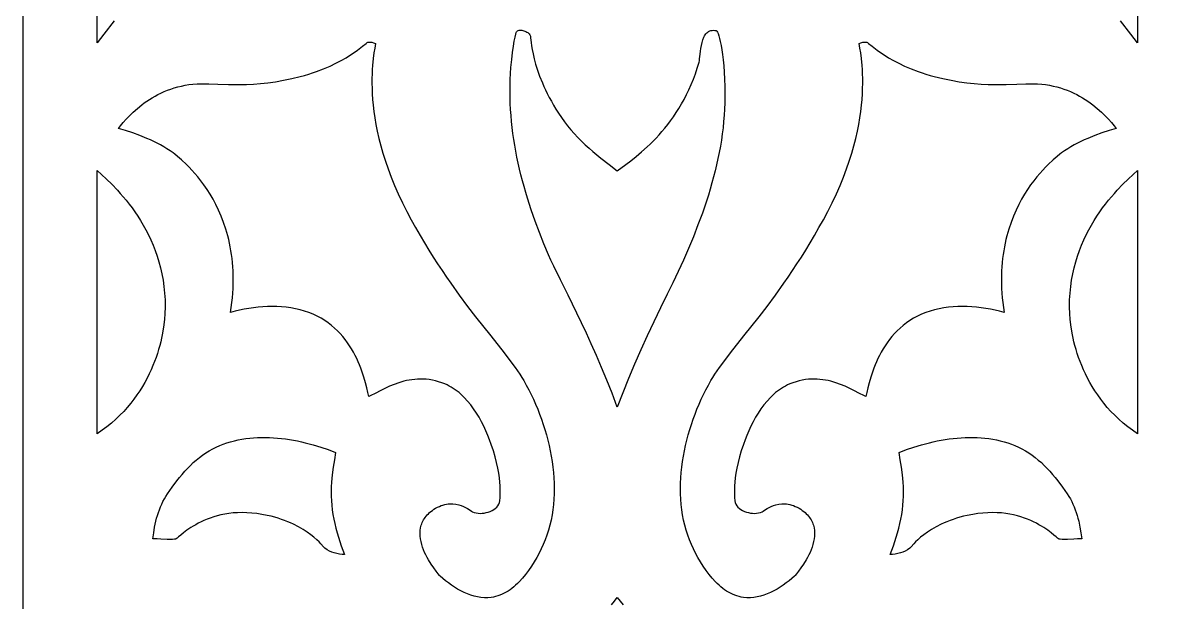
# Model space of a CAD drawing. Extents: x -375 to 375, y -1025 to 1025.
# Drawn here: x -270 to -193.5, y -329.8 to -290.8 of the extents above; entities that cross this region are included whole.
import ezdxf

# ---------------------------------------------------------------- set-up
doc = ezdxf.new("R2010")
doc.units = 0
doc.layers.add('LAYER_1', color=18, linetype='CONTINUOUS')
doc.layers.add('LAYER_2', color=174, linetype='CONTINUOUS')

msp = doc.modelspace()

# ---------------------------------------------------------------- linework, layer by layer
at = {"layer": 'LAYER_1'}
for points in [[(-263.856, -290.695), (-264.551, -291.587), (-265, -292.167), (-265, -274.909)], [(-195, -274.91), (-195, -292.166), (-195.448, -291.587), (-196.143, -290.695)], [(-230.383, -329.999), (-230.189, -329.752), (-230, -329.501), (-229.81, -329.752), (-229.616, -329.999)]]:
    msp.add_lwpolyline(points, dxfattribs=at)
for points in [[(-230.357, -315.766), (-230.713, -314.873), (-231.065, -314.021), (-231.412, -313.21), (-231.753, -312.44), (-232.085, -311.709), (-232.408, -311.017), (-232.72, -310.364), (-233.305, -309.169), (-233.826, -308.119), (-234.272, -307.209), (-234.463, -306.805), (-234.63, -306.434), (-234.944, -305.695), (-235.244, -304.945), (-235.529, -304.185), (-235.796, -303.416), (-236.046, -302.64), (-236.163, -302.249), (-236.275, -301.856), (-236.382, -301.462), (-236.483, -301.067), (-236.579, -300.67), (-236.668, -300.272), (-236.752, -299.873), (-236.829, -299.473), (-236.9, -299.073), (-236.965, -298.671), (-237.022, -298.27), (-237.073, -297.867), (-237.116, -297.465), (-237.152, -297.062), (-237.181, -296.659), (-237.201, -296.256), (-237.214, -295.853), (-237.219, -295.45), (-237.215, -295.048), (-237.204, -294.646), (-237.183, -294.245), (-237.154, -293.845), (-237.102, -293.297), (-237.046, -292.817), (-236.99, -292.407), (-236.935, -292.067), (-236.883, -291.798), (-236.836, -291.599), (-236.798, -291.47), (-236.782, -291.433), (-236.77, -291.414), (-236.723, -291.377), (-236.67, -291.351), (-236.612, -291.332), (-236.549, -291.323), (-236.484, -291.321), (-236.416, -291.326), (-236.348, -291.338), (-236.279, -291.357), (-236.212, -291.382), (-236.147, -291.412), (-236.085, -291.447), (-236.028, -291.487), (-235.976, -291.531), (-235.93, -291.578), (-235.892, -291.629), (-235.863, -291.683), (-235.85, -291.737), (-235.837, -291.835), (-235.8, -292.156), (-235.77, -292.375), (-235.727, -292.633), (-235.67, -292.926), (-235.594, -293.253), (-235.496, -293.613), (-235.374, -294.005), (-235.225, -294.425), (-235.044, -294.874), (-234.942, -295.108), (-234.83, -295.349), (-234.709, -295.595), (-234.579, -295.848), (-234.439, -296.107), (-234.288, -296.371), (-234.126, -296.64), (-233.953, -296.915), (-233.76, -297.203), (-233.557, -297.484), (-233.344, -297.758), (-233.123, -298.025), (-232.893, -298.286), (-232.656, -298.54), (-232.411, -298.788), (-232.161, -299.031), (-231.904, -299.267), (-231.643, -299.499), (-231.377, -299.725), (-231.107, -299.946), (-230.557, -300.374), (-230, -300.784), (-229.424, -300.367), (-229.093, -300.116), (-228.739, -299.834), (-228.367, -299.521), (-227.983, -299.174), (-227.787, -298.987), (-227.59, -298.791), (-227.393, -298.586), (-227.195, -298.372), (-226.997, -298.147), (-226.801, -297.913), (-226.606, -297.669), (-226.414, -297.415), (-226.224, -297.15), (-226.038, -296.874), (-225.856, -296.588), (-225.679, -296.29), (-225.507, -295.981), (-225.341, -295.661), (-225.182, -295.328), (-225.029, -294.984), (-224.885, -294.628), (-224.748, -294.259), (-224.621, -293.878), (-224.504, -293.483), (-224.483, -293.386), (-224.465, -293.258), (-224.429, -292.931), (-224.407, -292.745), (-224.38, -292.549), (-224.344, -292.351), (-224.3, -292.156), (-224.243, -291.968), (-224.172, -291.795), (-224.131, -291.715), (-224.086, -291.641), (-224.036, -291.573), (-223.982, -291.512), (-223.922, -291.458), (-223.857, -291.413), (-223.787, -291.377), (-223.711, -291.351), (-223.629, -291.335), (-223.54, -291.33), (-223.445, -291.337), (-223.343, -291.356), (-223.328, -291.365), (-223.31, -291.383), (-223.271, -291.449), (-223.226, -291.553), (-223.178, -291.696), (-223.127, -291.876), (-223.075, -292.093), (-223.023, -292.347), (-222.972, -292.638), (-222.924, -292.964), (-222.88, -293.325), (-222.842, -293.722), (-222.81, -294.153), (-222.786, -294.618), (-222.771, -295.117), (-222.767, -295.649), (-222.774, -296.213), (-222.79, -296.633), (-222.814, -297.053), (-222.848, -297.472), (-222.89, -297.89), (-222.942, -298.307), (-223.002, -298.723), (-223.069, -299.139), (-223.145, -299.553), (-223.229, -299.967), (-223.32, -300.379), (-223.417, -300.79), (-223.522, -301.2), (-223.633, -301.609), (-223.751, -302.017), (-223.874, -302.423), (-224.004, -302.828), (-224.139, -303.232), (-224.279, -303.634), (-224.574, -304.434), (-224.886, -305.227), (-225.214, -306.014), (-225.556, -306.793), (-225.909, -307.565), (-226.271, -308.329), (-226.64, -309.084), (-227.098, -310.018), (-227.548, -310.957), (-227.988, -311.901), (-228.417, -312.849), (-228.834, -313.803), (-229.238, -314.763), (-229.627, -315.729), (-230, -316.701)], [(-239.178, -329.511), (-239.408, -329.474), (-239.638, -329.42), (-239.865, -329.351), (-240.09, -329.267), (-240.313, -329.17), (-240.531, -329.061), (-240.746, -328.942), (-240.956, -328.813), (-241.16, -328.677), (-241.358, -328.533), (-241.55, -328.384), (-241.734, -328.231), (-241.911, -328.075), (-241.96, -328.023), (-242.058, -327.909), (-242.193, -327.74), (-242.354, -327.522), (-242.53, -327.262), (-242.71, -326.967), (-242.798, -326.808), (-242.883, -326.643), (-242.962, -326.472), (-243.036, -326.296), (-243.102, -326.117), (-243.159, -325.934), (-243.205, -325.749), (-243.24, -325.562), (-243.262, -325.375), (-243.269, -325.188), (-243.26, -325.002), (-243.233, -324.817), (-243.188, -324.636), (-243.158, -324.546), (-243.122, -324.457), (-243.082, -324.37), (-243.035, -324.283), (-242.983, -324.198), (-242.925, -324.114), (-242.861, -324.032), (-242.79, -323.951), (-242.713, -323.872), (-242.629, -323.795), (-242.539, -323.72), (-242.441, -323.646), (-242.337, -323.575), (-242.225, -323.506), (-242.098, -323.436), (-241.973, -323.376), (-241.85, -323.326), (-241.729, -323.285), (-241.611, -323.252), (-241.495, -323.228), (-241.382, -323.211), (-241.272, -323.202), (-241.164, -323.199), (-241.059, -323.201), (-240.86, -323.223), (-240.673, -323.263), (-240.501, -323.317), (-240.344, -323.381), (-240.203, -323.45), (-240.079, -323.521), (-239.973, -323.589), (-239.818, -323.701), (-239.745, -323.754), (-239.629, -323.794), (-239.504, -323.822), (-239.373, -323.839), (-239.237, -323.845), (-239.098, -323.84), (-238.959, -323.824), (-238.82, -323.798), (-238.684, -323.761), (-238.553, -323.715), (-238.429, -323.658), (-238.313, -323.591), (-238.208, -323.515), (-238.115, -323.429), (-238.037, -323.335), (-237.975, -323.231), (-237.95, -323.176), (-237.931, -323.118), (-237.91, -323.011), (-237.885, -322.786), (-237.876, -322.63), (-237.872, -322.447), (-237.874, -322.237), (-237.884, -322), (-237.904, -321.737), (-237.936, -321.448), (-237.982, -321.134), (-238.044, -320.796), (-238.122, -320.433), (-238.221, -320.047), (-238.34, -319.639), (-238.482, -319.208), (-238.593, -318.902), (-238.714, -318.595), (-238.845, -318.287), (-238.987, -317.981), (-239.14, -317.679), (-239.304, -317.382), (-239.478, -317.092), (-239.665, -316.812), (-239.863, -316.544), (-240.073, -316.288), (-240.295, -316.048), (-240.41, -315.934), (-240.529, -315.824), (-240.651, -315.72), (-240.776, -315.62), (-240.904, -315.525), (-241.036, -315.436), (-241.17, -315.353), (-241.308, -315.276), (-241.45, -315.204), (-241.594, -315.139), (-241.81, -315.055), (-242.024, -314.984), (-242.235, -314.926), (-242.444, -314.881), (-242.65, -314.846), (-242.852, -314.823), (-243.052, -314.81), (-243.249, -314.807), (-243.442, -314.813), (-243.633, -314.827), (-243.819, -314.849), (-244.002, -314.879), (-244.181, -314.914), (-244.357, -314.956), (-244.695, -315.054), (-245.017, -315.168), (-245.321, -315.292), (-245.606, -315.423), (-245.872, -315.553), (-246.34, -315.795), (-246.54, -315.896), (-246.717, -315.978), (-246.776, -315.71), (-246.848, -315.4), (-246.938, -315.052), (-247.048, -314.675), (-247.182, -314.274), (-247.258, -314.066), (-247.341, -313.856), (-247.432, -313.643), (-247.531, -313.428), (-247.637, -313.212), (-247.752, -312.997), (-247.876, -312.782), (-248.009, -312.569), (-248.151, -312.358), (-248.304, -312.151), (-248.467, -311.948), (-248.64, -311.75), (-248.825, -311.558), (-249.021, -311.372), (-249.229, -311.194), (-249.449, -311.025), (-249.682, -310.864), (-249.928, -310.714), (-250.187, -310.574), (-250.46, -310.446), (-250.747, -310.331), (-251.048, -310.229), (-251.348, -310.145), (-251.652, -310.075), (-251.959, -310.02), (-252.269, -309.978), (-252.582, -309.948), (-252.897, -309.931), (-253.212, -309.926), (-253.529, -309.932), (-253.846, -309.949), (-254.162, -309.976), (-254.478, -310.012), (-254.792, -310.057), (-255.104, -310.111), (-255.414, -310.173), (-255.72, -310.242), (-256.023, -310.318), (-255.973, -309.986), (-255.93, -309.66), (-255.896, -309.339), (-255.87, -309.024), (-255.851, -308.714), (-255.84, -308.41), (-255.837, -308.111), (-255.84, -307.817), (-255.85, -307.529), (-255.866, -307.247), (-255.889, -306.969), (-255.917, -306.697), (-255.952, -306.431), (-255.992, -306.169), (-256.038, -305.913), (-256.088, -305.663), (-256.144, -305.417), (-256.204, -305.177), (-256.268, -304.942), (-256.337, -304.713), (-256.485, -304.269), (-256.648, -303.846), (-256.822, -303.444), (-257.007, -303.063), (-257.199, -302.702), (-257.398, -302.361), (-257.601, -302.041), (-257.807, -301.741), (-258.013, -301.461), (-258.217, -301.2), (-258.419, -300.96), (-258.615, -300.739), (-258.804, -300.538), (-258.985, -300.356), (-259.311, -300.051), (-259.58, -299.822), (-259.775, -299.668), (-259.881, -299.589), (-260.087, -299.444), (-260.299, -299.305), (-260.514, -299.173), (-260.734, -299.048), (-260.957, -298.928), (-261.183, -298.815), (-261.413, -298.707), (-261.645, -298.605), (-262.117, -298.414), (-262.595, -298.242), (-263.078, -298.085), (-263.562, -297.941), (-263.415, -297.755), (-263.242, -297.548), (-263.043, -297.323), (-262.818, -297.086), (-262.567, -296.841), (-262.289, -296.592), (-261.984, -296.345), (-261.821, -296.223), (-261.651, -296.103), (-261.475, -295.986), (-261.292, -295.872), (-261.102, -295.761), (-260.905, -295.655), (-260.701, -295.554), (-260.49, -295.459), (-260.272, -295.369), (-260.047, -295.286), (-259.815, -295.211), (-259.576, -295.143), (-259.33, -295.083), (-259.076, -295.032), (-258.816, -294.991), (-258.548, -294.96), (-258.273, -294.939), (-257.991, -294.93), (-257.481, -294.939), (-256.872, -294.963), (-256.168, -294.986), (-255.781, -294.991), (-255.372, -294.989), (-254.94, -294.977), (-254.486, -294.954), (-254.011, -294.917), (-253.514, -294.863), (-252.997, -294.791), (-252.46, -294.699), (-251.903, -294.583), (-251.326, -294.443), (-251.04, -294.364), (-250.764, -294.283), (-250.5, -294.198), (-250.245, -294.11), (-249.767, -293.929), (-249.329, -293.742), (-248.93, -293.552), (-248.569, -293.362), (-248.244, -293.175), (-247.955, -292.994), (-247.701, -292.823), (-247.48, -292.664), (-247.133, -292.394), (-246.907, -292.211), (-246.836, -292.158), (-246.792, -292.137), (-246.726, -292.129), (-246.659, -292.126), (-246.525, -292.138), (-246.393, -292.168), (-246.265, -292.212), (-246.323, -292.544), (-246.373, -292.847), (-246.425, -293.237), (-246.471, -293.71), (-246.489, -293.978), (-246.503, -294.265), (-246.51, -294.571), (-246.511, -294.896), (-246.504, -295.24), (-246.489, -295.602), (-246.463, -295.981), (-246.426, -296.378), (-246.377, -296.792), (-246.315, -297.223), (-246.238, -297.669), (-246.147, -298.132), (-246.038, -298.61), (-245.913, -299.102), (-245.769, -299.61), (-245.605, -300.131), (-245.421, -300.666), (-245.215, -301.215), (-244.986, -301.776), (-244.734, -302.35), (-244.457, -302.936), (-244.153, -303.534), (-243.861, -304.082), (-243.567, -304.615), (-243.271, -305.133), (-242.975, -305.635), (-242.679, -306.123), (-242.382, -306.597), (-242.087, -307.057), (-241.792, -307.504), (-241.499, -307.937), (-241.208, -308.357), (-240.635, -309.159), (-240.075, -309.913), (-239.534, -310.621), (-238.519, -311.908), (-237.62, -313.038), (-237.224, -313.551), (-236.869, -314.032), (-236.707, -314.262), (-236.557, -314.484), (-236.42, -314.7), (-236.294, -314.909), (-236.124, -315.212), (-235.959, -315.523), (-235.799, -315.84), (-235.646, -316.163), (-235.499, -316.492), (-235.359, -316.826), (-235.225, -317.165), (-235.099, -317.508), (-234.98, -317.856), (-234.869, -318.207), (-234.766, -318.561), (-234.672, -318.918), (-234.586, -319.277), (-234.509, -319.638), (-234.441, -320), (-234.383, -320.364), (-234.335, -320.727), (-234.297, -321.091), (-234.269, -321.455), (-234.252, -321.818), (-234.246, -322.179), (-234.251, -322.539), (-234.268, -322.897), (-234.297, -323.252), (-234.338, -323.605), (-234.391, -323.954), (-234.457, -324.299), (-234.536, -324.64), (-234.629, -324.976), (-234.735, -325.307), (-234.855, -325.632), (-234.989, -325.952), (-235.123, -326.241), (-235.269, -326.534), (-235.426, -326.828), (-235.594, -327.12), (-235.774, -327.408), (-235.965, -327.689), (-236.168, -327.961), (-236.381, -328.219), (-236.606, -328.463), (-236.723, -328.578), (-236.842, -328.688), (-236.964, -328.793), (-237.089, -328.893), (-237.217, -328.986), (-237.347, -329.074), (-237.48, -329.155), (-237.616, -329.229), (-237.754, -329.296), (-237.895, -329.355), (-238.039, -329.406), (-238.185, -329.449), (-238.335, -329.484), (-238.486, -329.51), (-238.716, -329.53), (-238.947, -329.531)], [(-221.283, -329.53), (-221.513, -329.51), (-221.665, -329.484), (-221.814, -329.449), (-221.961, -329.406), (-222.104, -329.355), (-222.245, -329.296), (-222.384, -329.229), (-222.52, -329.155), (-222.653, -329.074), (-222.783, -328.986), (-222.911, -328.893), (-223.035, -328.793), (-223.157, -328.688), (-223.277, -328.578), (-223.393, -328.463), (-223.618, -328.219), (-223.832, -327.961), (-224.034, -327.689), (-224.226, -327.408), (-224.405, -327.12), (-224.574, -326.828), (-224.731, -326.534), (-224.876, -326.241), (-225.01, -325.952), (-225.144, -325.632), (-225.265, -325.307), (-225.371, -324.976), (-225.463, -324.64), (-225.542, -324.299), (-225.609, -323.954), (-225.662, -323.605), (-225.703, -323.252), (-225.731, -322.897), (-225.748, -322.539), (-225.754, -322.179), (-225.748, -321.818), (-225.73, -321.455), (-225.703, -321.091), (-225.665, -320.727), (-225.616, -320.364), (-225.558, -320), (-225.49, -319.638), (-225.414, -319.277), (-225.328, -318.918), (-225.233, -318.561), (-225.13, -318.207), (-225.019, -317.856), (-224.901, -317.508), (-224.774, -317.165), (-224.641, -316.826), (-224.501, -316.492), (-224.354, -316.163), (-224.2, -315.84), (-224.041, -315.523), (-223.876, -315.212), (-223.705, -314.909), (-223.58, -314.7), (-223.442, -314.484), (-223.292, -314.262), (-223.131, -314.032), (-222.775, -313.551), (-222.379, -313.038), (-221.481, -311.908), (-220.466, -310.621), (-219.924, -309.913), (-219.365, -309.159), (-218.791, -308.357), (-218.5, -307.937), (-218.207, -307.504), (-217.913, -307.057), (-217.617, -306.597), (-217.321, -306.123), (-217.025, -305.635), (-216.728, -305.133), (-216.433, -304.615), (-216.139, -304.082), (-215.846, -303.534), (-215.543, -302.936), (-215.266, -302.35), (-215.013, -301.776), (-214.784, -301.215), (-214.579, -300.666), (-214.394, -300.131), (-214.231, -299.61), (-214.087, -299.102), (-213.961, -298.61), (-213.853, -298.132), (-213.761, -297.669), (-213.685, -297.223), (-213.623, -296.792), (-213.574, -296.378), (-213.537, -295.981), (-213.511, -295.602), (-213.495, -295.24), (-213.488, -294.896), (-213.489, -294.571), (-213.497, -294.265), (-213.51, -293.978), (-213.529, -293.71), (-213.575, -293.237), (-213.627, -292.847), (-213.676, -292.544), (-213.734, -292.212), (-213.607, -292.168), (-213.475, -292.138), (-213.341, -292.126), (-213.274, -292.129), (-213.208, -292.137), (-213.164, -292.158), (-213.093, -292.211), (-212.866, -292.394), (-212.52, -292.664), (-212.299, -292.823), (-212.044, -292.994), (-211.755, -293.175), (-211.431, -293.362), (-211.069, -293.552), (-210.67, -293.742), (-210.232, -293.929), (-209.754, -294.11), (-209.5, -294.198), (-209.235, -294.283), (-208.96, -294.364), (-208.674, -294.443), (-208.097, -294.583), (-207.54, -294.699), (-207.002, -294.791), (-206.485, -294.863), (-205.989, -294.917), (-205.514, -294.954), (-205.06, -294.977), (-204.628, -294.989), (-204.218, -294.991), (-203.831, -294.986), (-203.127, -294.963), (-202.519, -294.939), (-202.009, -294.93), (-201.726, -294.939), (-201.452, -294.96), (-201.184, -294.991), (-200.923, -295.032), (-200.67, -295.083), (-200.424, -295.143), (-200.185, -295.211), (-199.953, -295.286), (-199.728, -295.369), (-199.51, -295.459), (-199.299, -295.554), (-199.095, -295.655), (-198.898, -295.761), (-198.708, -295.872), (-198.524, -295.986), (-198.348, -296.103), (-198.179, -296.223), (-198.016, -296.345), (-197.711, -296.592), (-197.433, -296.841), (-197.181, -297.086), (-196.956, -297.323), (-196.757, -297.548), (-196.584, -297.755), (-196.437, -297.941), (-196.922, -298.085), (-197.404, -298.242), (-197.882, -298.414), (-198.354, -298.605), (-198.586, -298.707), (-198.816, -298.815), (-199.043, -298.928), (-199.266, -299.048), (-199.485, -299.173), (-199.701, -299.305), (-199.912, -299.444), (-200.119, -299.589), (-200.225, -299.668), (-200.42, -299.822), (-200.688, -300.051), (-201.015, -300.356), (-201.195, -300.538), (-201.384, -300.739), (-201.581, -300.96), (-201.782, -301.2), (-201.987, -301.461), (-202.193, -301.741), (-202.398, -302.041), (-202.602, -302.361), (-202.8, -302.702), (-202.993, -303.063), (-203.177, -303.444), (-203.352, -303.846), (-203.514, -304.269), (-203.663, -304.713), (-203.731, -304.942), (-203.796, -305.177), (-203.856, -305.417), (-203.911, -305.663), (-203.962, -305.913), (-204.007, -306.169), (-204.048, -306.431), (-204.082, -306.697), (-204.111, -306.969), (-204.134, -307.247), (-204.15, -307.529), (-204.16, -307.817), (-204.163, -308.111), (-204.159, -308.41), (-204.148, -308.714), (-204.13, -309.024), (-204.103, -309.339), (-204.069, -309.66), (-204.027, -309.986), (-203.976, -310.318), (-204.279, -310.242), (-204.586, -310.173), (-204.896, -310.111), (-205.208, -310.057), (-205.522, -310.012), (-205.837, -309.976), (-206.154, -309.949), (-206.471, -309.932), (-206.787, -309.926), (-207.103, -309.931), (-207.417, -309.948), (-207.73, -309.978), (-208.04, -310.02), (-208.348, -310.075), (-208.652, -310.145), (-208.952, -310.229), (-209.253, -310.331), (-209.54, -310.446), (-209.813, -310.574), (-210.072, -310.714), (-210.318, -310.864), (-210.55, -311.025), (-210.771, -311.194), (-210.979, -311.372), (-211.175, -311.558), (-211.359, -311.75), (-211.533, -311.948), (-211.696, -312.151), (-211.848, -312.358), (-211.991, -312.569), (-212.124, -312.782), (-212.248, -312.997), (-212.362, -313.212), (-212.469, -313.428), (-212.567, -313.643), (-212.658, -313.856), (-212.741, -314.066), (-212.818, -314.274), (-212.951, -314.675), (-213.061, -315.052), (-213.151, -315.4), (-213.224, -315.71), (-213.282, -315.978), (-213.459, -315.896), (-213.66, -315.795), (-214.128, -315.553), (-214.393, -315.423), (-214.678, -315.292), (-214.982, -315.168), (-215.304, -315.054), (-215.643, -314.956), (-215.818, -314.914), (-215.997, -314.879), (-216.18, -314.849), (-216.367, -314.827), (-216.557, -314.813), (-216.751, -314.807), (-216.947, -314.81), (-217.147, -314.823), (-217.35, -314.846), (-217.556, -314.881), (-217.764, -314.926), (-217.975, -314.984), (-218.189, -315.055), (-218.405, -315.139), (-218.55, -315.204), (-218.691, -315.276), (-218.829, -315.353), (-218.964, -315.436), (-219.095, -315.525), (-219.224, -315.62), (-219.349, -315.72), (-219.471, -315.824), (-219.589, -315.934), (-219.705, -316.048), (-219.927, -316.288), (-220.137, -316.544), (-220.335, -316.812), (-220.521, -317.092), (-220.696, -317.382), (-220.86, -317.679), (-221.012, -317.981), (-221.154, -318.287), (-221.285, -318.595), (-221.406, -318.902), (-221.517, -319.208), (-221.66, -319.639), (-221.779, -320.047), (-221.877, -320.433), (-221.956, -320.796), (-222.017, -321.134), (-222.063, -321.448), (-222.095, -321.737), (-222.116, -322), (-222.126, -322.237), (-222.128, -322.447), (-222.123, -322.63), (-222.114, -322.786), (-222.09, -323.011), (-222.069, -323.118), (-222.049, -323.176), (-222.025, -323.231), (-221.963, -323.335), (-221.884, -323.429), (-221.791, -323.515), (-221.686, -323.591), (-221.571, -323.658), (-221.446, -323.715), (-221.315, -323.761), (-221.179, -323.798), (-221.041, -323.824), (-220.901, -323.84), (-220.762, -323.845), (-220.626, -323.839), (-220.495, -323.822), (-220.371, -323.794), (-220.255, -323.754), (-220.182, -323.701), (-220.027, -323.589), (-219.921, -323.521), (-219.796, -323.45), (-219.655, -323.381), (-219.498, -323.317), (-219.326, -323.263), (-219.14, -323.223), (-218.94, -323.201), (-218.835, -323.199), (-218.728, -323.202), (-218.618, -323.211), (-218.505, -323.228), (-218.389, -323.252), (-218.271, -323.285), (-218.15, -323.326), (-218.027, -323.376), (-217.902, -323.436), (-217.775, -323.506), (-217.663, -323.575), (-217.558, -323.646), (-217.461, -323.72), (-217.37, -323.795), (-217.286, -323.872), (-217.209, -323.951), (-217.139, -324.032), (-217.075, -324.114), (-217.017, -324.198), (-216.964, -324.283), (-216.918, -324.37), (-216.877, -324.457), (-216.842, -324.546), (-216.812, -324.636), (-216.766, -324.817), (-216.74, -325.002), (-216.731, -325.188), (-216.738, -325.375), (-216.759, -325.562), (-216.794, -325.749), (-216.841, -325.934), (-216.898, -326.117), (-216.964, -326.296), (-217.037, -326.472), (-217.117, -326.643), (-217.201, -326.808), (-217.289, -326.967), (-217.469, -327.262), (-217.645, -327.522), (-217.807, -327.74), (-217.942, -327.909), (-218.04, -328.023), (-218.089, -328.075), (-218.265, -328.231), (-218.45, -328.384), (-218.641, -328.533), (-218.839, -328.677), (-219.044, -328.813), (-219.254, -328.942), (-219.468, -329.061), (-219.687, -329.17), (-219.909, -329.267), (-220.134, -329.351), (-220.362, -329.42), (-220.591, -329.474), (-220.821, -329.511), (-221.052, -329.531)], [(-265, -300.769), (-264.705, -301.033), (-264.374, -301.341), (-264.015, -301.694), (-263.635, -302.093), (-263.44, -302.309), (-263.243, -302.537), (-263.045, -302.775), (-262.847, -303.026), (-262.65, -303.287), (-262.455, -303.56), (-262.263, -303.844), (-262.076, -304.14), (-261.893, -304.447), (-261.716, -304.765), (-261.546, -305.095), (-261.384, -305.437), (-261.231, -305.789), (-261.088, -306.153), (-260.957, -306.529), (-260.837, -306.916), (-260.731, -307.315), (-260.638, -307.725), (-260.561, -308.146), (-260.5, -308.579), (-260.456, -309.024), (-260.43, -309.48), (-260.423, -309.947), (-260.436, -310.427), (-260.46, -310.771), (-260.504, -311.162), (-260.57, -311.593), (-260.613, -311.823), (-260.663, -312.061), (-260.72, -312.306), (-260.785, -312.558), (-260.858, -312.817), (-260.939, -313.081), (-261.029, -313.35), (-261.129, -313.623), (-261.239, -313.899), (-261.359, -314.179), (-261.489, -314.46), (-261.631, -314.743), (-261.784, -315.027), (-261.948, -315.311), (-262.126, -315.595), (-262.315, -315.877), (-262.518, -316.158), (-262.734, -316.436), (-262.965, -316.711), (-263.209, -316.982), (-263.468, -317.248), (-263.743, -317.509), (-264.033, -317.765), (-264.339, -318.013), (-264.661, -318.255), (-265, -318.488)], [(-195.339, -318.255), (-195.661, -318.013), (-195.967, -317.765), (-196.257, -317.509), (-196.531, -317.248), (-196.79, -316.982), (-197.035, -316.711), (-197.265, -316.436), (-197.481, -316.158), (-197.684, -315.877), (-197.874, -315.595), (-198.051, -315.311), (-198.216, -315.027), (-198.369, -314.743), (-198.51, -314.46), (-198.641, -314.179), (-198.761, -313.899), (-198.87, -313.623), (-198.97, -313.35), (-199.061, -313.081), (-199.142, -312.817), (-199.215, -312.558), (-199.28, -312.306), (-199.337, -312.061), (-199.386, -311.823), (-199.429, -311.593), (-199.496, -311.162), (-199.539, -310.771), (-199.564, -310.427), (-199.577, -309.947), (-199.57, -309.48), (-199.544, -309.024), (-199.5, -308.579), (-199.439, -308.146), (-199.361, -307.725), (-199.269, -307.315), (-199.162, -306.916), (-199.043, -306.529), (-198.911, -306.153), (-198.768, -305.789), (-198.616, -305.437), (-198.454, -305.095), (-198.284, -304.765), (-198.107, -304.447), (-197.924, -304.14), (-197.736, -303.844), (-197.544, -303.56), (-197.349, -303.287), (-197.152, -303.026), (-196.954, -302.775), (-196.756, -302.537), (-196.559, -302.309), (-196.364, -302.093), (-195.985, -301.694), (-195.625, -301.341), (-195.294, -301.033), (-195, -300.77), (-195, -318.488)], [(-248.519, -326.609), (-248.695, -326.589), (-248.87, -326.556), (-249.042, -326.511), (-249.21, -326.454), (-249.372, -326.383), (-249.525, -326.298), (-249.669, -326.199), (-249.757, -326.103), (-249.938, -325.901), (-250.067, -325.769), (-250.223, -325.62), (-250.407, -325.459), (-250.62, -325.288), (-250.865, -325.111), (-251.142, -324.931), (-251.452, -324.752), (-251.796, -324.577), (-251.982, -324.492), (-252.177, -324.41), (-252.381, -324.33), (-252.594, -324.253), (-252.817, -324.18), (-253.05, -324.111), (-253.293, -324.046), (-253.546, -323.986), (-253.907, -323.914), (-254.257, -323.86), (-254.597, -323.823), (-254.925, -323.801), (-255.242, -323.795), (-255.548, -323.802), (-255.843, -323.822), (-256.127, -323.855), (-256.4, -323.898), (-256.663, -323.951), (-256.914, -324.013), (-257.154, -324.082), (-257.383, -324.159), (-257.602, -324.241), (-257.809, -324.328), (-258.006, -324.419), (-258.192, -324.512), (-258.366, -324.608), (-258.53, -324.704), (-258.683, -324.8), (-258.957, -324.987), (-259.188, -325.16), (-259.375, -325.313), (-259.519, -325.436), (-259.62, -325.521), (-259.679, -325.561), (-259.732, -325.578), (-259.792, -325.59), (-259.929, -325.604), (-260.091, -325.606), (-260.276, -325.599), (-260.714, -325.575), (-260.966, -325.565), (-261.238, -325.561), (-261.191, -325.164), (-261.126, -324.766), (-261.041, -324.37), (-260.991, -324.174), (-260.935, -323.98), (-260.874, -323.788), (-260.807, -323.599), (-260.733, -323.412), (-260.654, -323.228), (-260.568, -323.049), (-260.475, -322.873), (-260.375, -322.701), (-260.269, -322.535), (-259.959, -322.088), (-259.631, -321.649), (-259.46, -321.434), (-259.283, -321.223), (-259.102, -321.017), (-258.916, -320.816), (-258.724, -320.622), (-258.526, -320.434), (-258.323, -320.255), (-258.113, -320.084), (-257.898, -319.922), (-257.677, -319.77), (-257.449, -319.629), (-257.214, -319.499), (-256.983, -319.385), (-256.746, -319.281), (-256.506, -319.187), (-256.262, -319.102), (-256.014, -319.027), (-255.763, -318.961), (-255.509, -318.904), (-255.253, -318.855), (-254.994, -318.815), (-254.732, -318.784), (-254.469, -318.761), (-254.204, -318.745), (-253.937, -318.737), (-253.67, -318.737), (-253.401, -318.743), (-253.132, -318.757), (-252.863, -318.778), (-252.594, -318.805), (-252.324, -318.838), (-252.056, -318.877), (-251.788, -318.922), (-251.521, -318.973), (-251.255, -319.029), (-250.991, -319.091), (-250.469, -319.228), (-249.957, -319.384), (-249.456, -319.556), (-248.969, -319.742), (-249.038, -320.244), (-249.11, -320.746), (-249.177, -321.248), (-249.229, -321.752), (-249.248, -322.061), (-249.255, -322.371), (-249.251, -322.682), (-249.236, -322.993), (-249.21, -323.303), (-249.174, -323.614), (-249.129, -323.924), (-249.074, -324.232), (-249.01, -324.539), (-248.937, -324.845), (-248.856, -325.148), (-248.768, -325.448), (-248.672, -325.746), (-248.569, -326.041), (-248.46, -326.332), (-248.345, -326.619)], [(-211.539, -326.332), (-211.43, -326.041), (-211.327, -325.746), (-211.232, -325.448), (-211.143, -325.148), (-211.062, -324.845), (-210.99, -324.539), (-210.926, -324.232), (-210.871, -323.924), (-210.825, -323.614), (-210.79, -323.303), (-210.764, -322.993), (-210.749, -322.682), (-210.745, -322.371), (-210.752, -322.061), (-210.771, -321.752), (-210.823, -321.248), (-210.889, -320.746), (-210.961, -320.244), (-211.031, -319.742), (-210.544, -319.556), (-210.043, -319.384), (-209.53, -319.228), (-209.008, -319.091), (-208.744, -319.029), (-208.479, -318.973), (-208.212, -318.922), (-207.944, -318.877), (-207.675, -318.838), (-207.406, -318.805), (-207.137, -318.778), (-206.867, -318.757), (-206.598, -318.743), (-206.33, -318.737), (-206.062, -318.737), (-205.796, -318.745), (-205.531, -318.761), (-205.267, -318.784), (-205.006, -318.815), (-204.747, -318.855), (-204.49, -318.904), (-204.236, -318.961), (-203.985, -319.027), (-203.737, -319.102), (-203.493, -319.187), (-203.253, -319.281), (-203.017, -319.385), (-202.785, -319.499), (-202.551, -319.629), (-202.323, -319.77), (-202.102, -319.922), (-201.886, -320.084), (-201.677, -320.255), (-201.474, -320.434), (-201.276, -320.622), (-201.084, -320.816), (-200.897, -321.017), (-200.716, -321.223), (-200.54, -321.434), (-200.369, -321.649), (-200.041, -322.088), (-199.731, -322.535), (-199.624, -322.701), (-199.524, -322.873), (-199.432, -323.049), (-199.346, -323.228), (-199.266, -323.412), (-199.193, -323.599), (-199.126, -323.788), (-199.064, -323.98), (-199.009, -324.174), (-198.959, -324.37), (-198.874, -324.766), (-198.809, -325.164), (-198.761, -325.561), (-199.034, -325.565), (-199.285, -325.575), (-199.723, -325.599), (-199.909, -325.606), (-200.07, -325.604), (-200.208, -325.59), (-200.268, -325.578), (-200.321, -325.561), (-200.379, -325.521), (-200.48, -325.436), (-200.625, -325.313), (-200.812, -325.16), (-201.042, -324.987), (-201.316, -324.8), (-201.469, -324.704), (-201.633, -324.608), (-201.808, -324.512), (-201.994, -324.419), (-202.19, -324.328), (-202.398, -324.241), (-202.616, -324.159), (-202.845, -324.082), (-203.086, -324.013), (-203.337, -323.951), (-203.599, -323.898), (-203.872, -323.855), (-204.156, -323.822), (-204.451, -323.802), (-204.758, -323.795), (-205.075, -323.801), (-205.403, -323.823), (-205.742, -323.86), (-206.093, -323.914), (-206.454, -323.986), (-206.707, -324.046), (-206.949, -324.111), (-207.182, -324.18), (-207.405, -324.253), (-207.619, -324.33), (-207.823, -324.41), (-208.018, -324.492), (-208.203, -324.577), (-208.548, -324.752), (-208.858, -324.931), (-209.135, -325.111), (-209.379, -325.288), (-209.593, -325.459), (-209.777, -325.62), (-209.933, -325.769), (-210.061, -325.901), (-210.243, -326.103), (-210.33, -326.199), (-210.474, -326.298), (-210.628, -326.383), (-210.789, -326.454), (-210.957, -326.511), (-211.13, -326.556), (-211.305, -326.589), (-211.48, -326.609), (-211.655, -326.619)]]:
    msp.add_lwpolyline(points, close=True, dxfattribs=at)
at = {"layer": 'LAYER_2'}
msp.add_lwpolyline([(-270, 940), (-270, -940), (270, -940), (270, 940)], close=True, dxfattribs=at)

doc.saveas('drawing.dxf')
